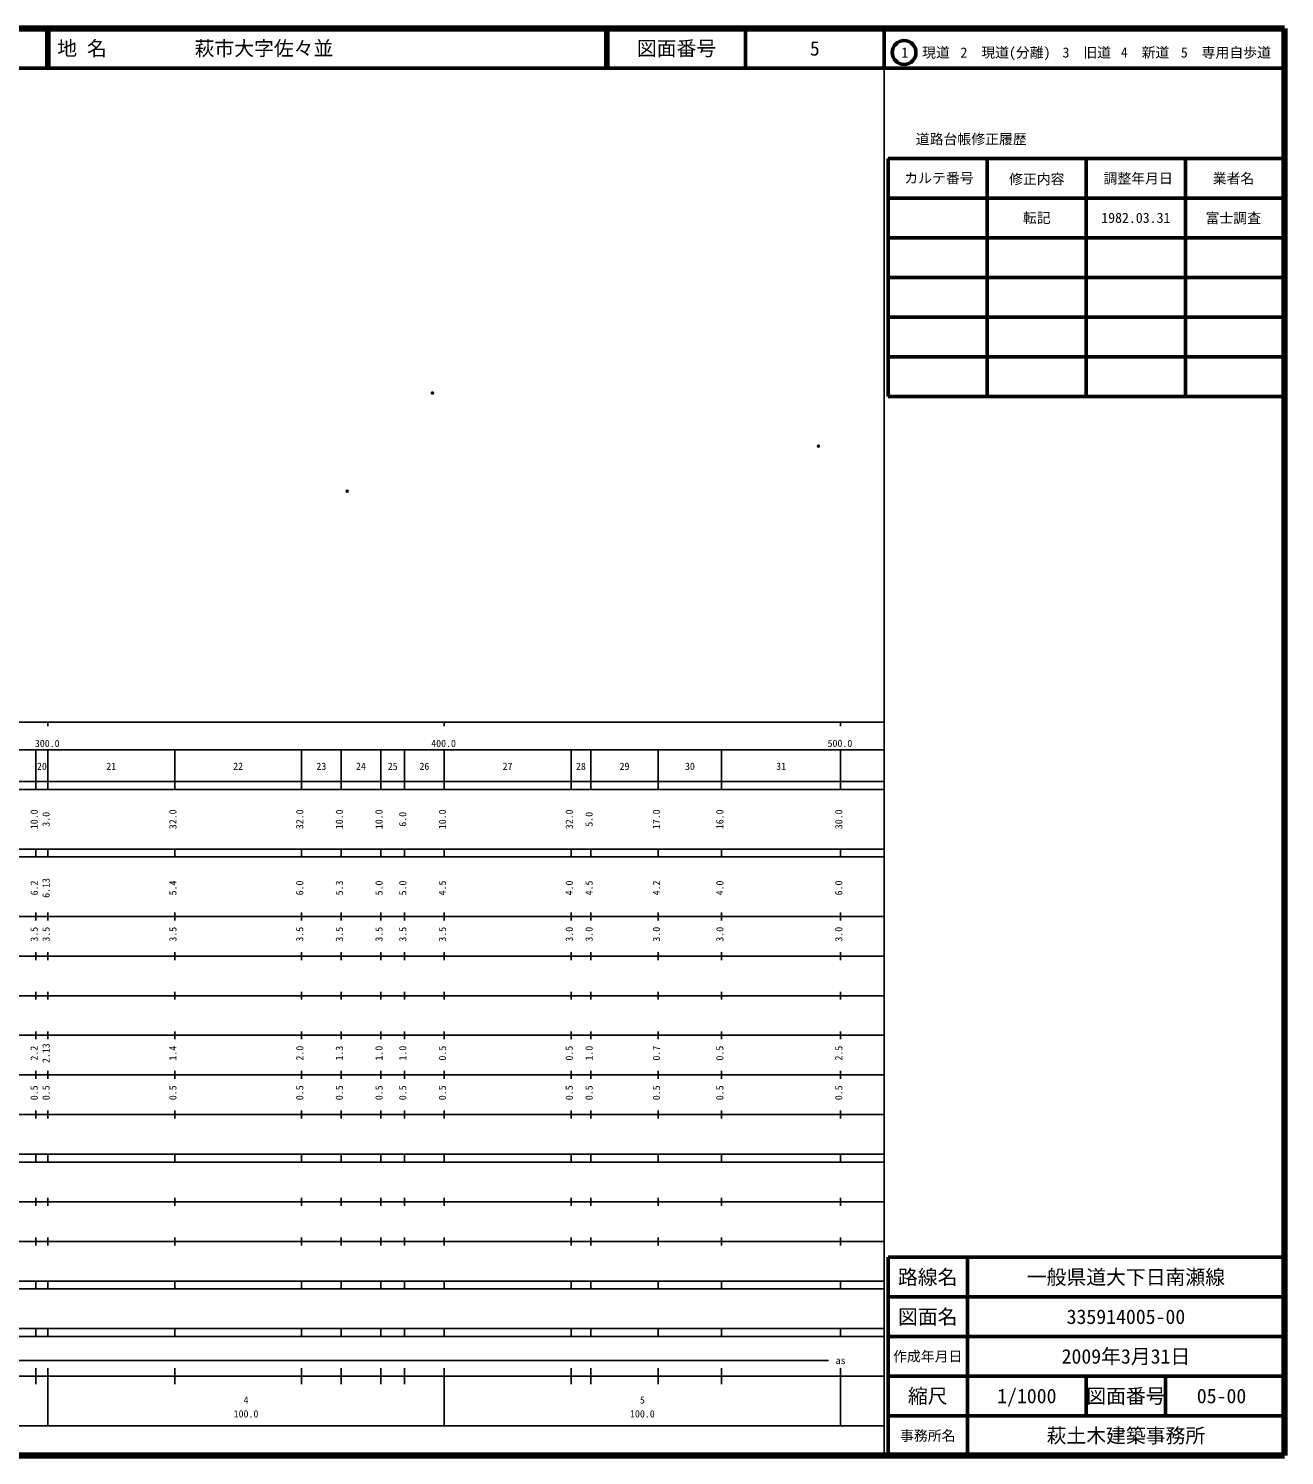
# Model space of a CAD drawing. Units: millimetres on the paper. Extents: x 40 to 680, y 20 to 380.
# Drawn here: x 363.1 to 680, y 20 to 380 of the extents above; entities that cross this region are included whole.
import ezdxf
from ezdxf.enums import TextEntityAlignment as Align

# ---------------------------------------------------------------- set-up
doc = ezdxf.new("R2010")
doc.units = ezdxf.units.MM
doc.header["$PDMODE"] = 32
doc.header["$PDSIZE"] = 0.5
doc.layers.add('M-OTRS', color=6, linetype='Continuous')
doc.layers.add('M-TTL-TXT', color=7, linetype='Continuous')
for name, color, linetype, lineweight in [('M-TTL', 2, 'Continuous', 140), ('M-TTL-BAND', 7, 'Continuous', 25), ('M-TTL-FRAM', 2, 'Continuous', 50), ('M-TTL-LINE', 7, 'Continuous', 50)]:
    doc.layers.add(name, color=color, linetype=linetype, lineweight=lineweight)
doc.styles.add('ＭＳ ゴシック', font='')
doc.styles.get('ＭＳ ゴシック').set_extended_font_data('MS Gothic')

msp = doc.modelspace()

# ---------------------------------------------------------------- linework, layer by layer
at = {"layer": 'M-OTRS'}
for p in [(465.019, 288.051), (562.423, 274.636), (443.538, 263.266)]:
    msp.add_point(p, dxfattribs=at)
at = {"layer": 'M-TTL'}
for p, q in [((680, 380), (40, 380)), ((680, 20), (680, 380)), ((40, 20), (680, 20))]:
    msp.add_line(p, q, dxfattribs=at)
at = {"layer": 'M-TTL-BAND'}
for p, q in [((579, 20), (579, 370)), ((40, 205), (579, 205)), ((368, 205), (368, 204)), ((468, 205), (468, 204)), ((568, 205), (568, 204)), ((68, 198), (579, 198)), ((365, 188), (365, 198)), ((368, 188), (368, 198)), ((400, 188), (400, 198)), ((432, 188), (432, 198)), ((442, 188), (442, 198)), ((452, 188), (452, 198)), ((458, 188), (458, 198)), ((468, 188), (468, 198)), ((500, 188), (500, 198)), ((505, 188), (505, 198)), ((522, 188), (522, 198)), ((538, 188), (538, 198)), ((568, 188), (568, 198)), ((40, 190), (579, 190)), ((40, 188), (579, 188)), ((40, 173), (579, 173)), ((365, 171), (365, 173)), ((368, 171), (368, 173)), ((400, 171), (400, 173)), ((432, 171), (432, 173)), ((442, 171), (442, 173)), ((452, 171), (452, 173)), ((458, 171), (458, 173)), ((468, 171), (468, 173)), ((500, 171), (500, 173)), ((505, 171), (505, 173)), ((522, 171), (522, 173)), ((538, 171), (538, 173)), ((568, 171), (568, 173)), ((40, 171), (579, 171)), ((40, 156), (579, 156)), ((365, 155), (365, 157)), ((368, 155), (368, 157)), ((400, 155), (400, 157)), ((432, 155), (432, 157)), ((442, 155), (442, 157)), ((452, 155), (452, 157)), ((458, 155), (458, 157)), ((468, 155), (468, 157)), ((500, 155), (500, 157)), ((505, 155), (505, 157)), ((522, 155), (522, 157)), ((538, 155), (538, 157)), ((568, 155), (568, 157)), ((46, 146), (579, 146)), ((365, 145), (365, 147)), ((368, 145), (368, 147)), ((400, 145), (400, 147)), ((432, 145), (432, 147)), ((442, 145), (442, 147)), ((452, 145), (452, 147)), ((458, 145), (458, 147)), ((468, 145), (468, 147)), ((500, 145), (500, 147)), ((505, 145), (505, 147)), ((522, 145), (522, 147)), ((538, 145), (538, 147)), ((568, 145), (568, 147)), ((365, 135), (365, 137)), ((368, 135), (368, 137)), ((400, 135), (400, 137)), ((432, 135), (432, 137)), ((442, 135), (442, 137)), ((452, 135), (452, 137)), ((458, 135), (458, 137)), ((468, 135), (468, 137)), ((500, 135), (500, 137)), ((505, 135), (505, 137)), ((522, 135), (522, 137)), ((538, 135), (538, 137)), ((568, 135), (568, 137)), ((52, 136), (579, 136)), ((46, 126), (579, 126)), ((365, 125), (365, 127)), ((368, 125), (368, 127)), ((400, 125), (400, 127)), ((432, 125), (432, 127)), ((442, 125), (442, 127)), ((452, 125), (452, 127)), ((458, 125), (458, 127)), ((468, 125), (468, 127)), ((500, 125), (500, 127)), ((505, 125), (505, 127)), ((522, 125), (522, 127)), ((538, 125), (538, 127)), ((568, 125), (568, 127)), ((52, 116), (579, 116)), ((365, 115), (365, 117)), ((368, 115), (368, 117)), ((400, 115), (400, 117)), ((432, 115), (432, 117)), ((442, 115), (442, 117)), ((452, 115), (452, 117)), ((458, 115), (458, 117)), ((468, 115), (468, 117)), ((500, 115), (500, 117)), ((505, 115), (505, 117)), ((522, 115), (522, 117)), ((538, 115), (538, 117)), ((568, 115), (568, 117)), ((46, 106), (579, 106)), ((365, 105), (365, 107)), ((368, 105), (368, 107)), ((400, 105), (400, 107)), ((432, 105), (432, 107)), ((442, 105), (442, 107)), ((452, 105), (452, 107)), ((458, 105), (458, 107)), ((468, 105), (468, 107)), ((500, 105), (500, 107)), ((505, 105), (505, 107)), ((522, 105), (522, 107)), ((538, 105), (538, 107)), ((568, 105), (568, 107)), ((40, 96), (579, 96)), ((40, 94), (579, 94)), ((365, 94), (365, 96)), ((368, 94), (368, 96)), ((400, 94), (400, 96)), ((432, 94), (432, 96)), ((442, 94), (442, 96)), ((452, 94), (452, 96)), ((458, 94), (458, 96)), ((468, 94), (468, 96)), ((500, 94), (500, 96)), ((505, 94), (505, 96)), ((522, 94), (522, 96)), ((538, 94), (538, 96)), ((568, 94), (568, 96)), ((49, 84), (579, 84)), ((365, 83), (365, 85)), ((368, 83), (368, 85)), ((400, 83), (400, 85)), ((432, 83), (432, 85)), ((442, 83), (442, 85)), ((452, 83), (452, 85)), ((458, 83), (458, 85)), ((468, 83), (468, 85)), ((500, 83), (500, 85)), ((505, 83), (505, 85)), ((522, 83), (522, 85)), ((538, 83), (538, 85)), ((568, 83), (568, 85)), ((40, 74), (579, 74)), ((365, 73), (365, 75)), ((368, 73), (368, 75)), ((400, 73), (400, 75)), ((432, 73), (432, 75)), ((442, 73), (442, 75)), ((452, 73), (452, 75)), ((458, 73), (458, 75)), ((468, 73), (468, 75)), ((500, 73), (500, 75)), ((505, 73), (505, 75)), ((522, 73), (522, 75)), ((538, 73), (538, 75)), ((568, 73), (568, 75)), ((40, 64), (579, 64)), ((40, 62), (579, 62)), ((365, 62), (365, 64)), ((368, 62), (368, 64)), ((400, 62), (400, 64)), ((432, 62), (432, 64)), ((442, 62), (442, 64)), ((452, 62), (452, 64)), ((458, 62), (458, 64)), ((468, 62), (468, 64)), ((500, 62), (500, 64)), ((505, 62), (505, 64)), ((522, 62), (522, 64)), ((538, 62), (538, 64)), ((568, 62), (568, 64)), ((40, 52), (579, 52)), ((365, 50), (365, 52)), ((368, 50), (368, 52)), ((400, 50), (400, 52)), ((432, 50), (432, 52)), ((442, 50), (442, 52)), ((452, 50), (452, 52)), ((458, 50), (458, 52)), ((468, 50), (468, 52)), ((500, 50), (500, 52)), ((505, 50), (505, 52)), ((522, 50), (522, 52)), ((538, 50), (538, 52)), ((568, 50), (568, 52)), ((40, 50), (579, 50)), ((71, 44), (565, 44)), ((40, 40), (579, 40)), ((365, 38), (365, 42)), ((368, 27.5), (368, 42)), ((400, 38), (400, 42)), ((432, 38), (432, 42)), ((442, 38), (442, 42)), ((452, 38), (452, 42)), ((458, 38), (458, 42)), ((468, 27.5), (468, 42)), ((500, 38), (500, 42)), ((505, 38), (505, 42)), ((522, 38), (522, 42)), ((538, 38), (538, 42)), ((568, 27.5), (568, 42)), ((68, 27.5), (579, 27.5))]:
    msp.add_line(p, q, dxfattribs=at)
at = {"layer": 'M-TTL-FRAM'}
for p, q in [((580, 347.197), (580, 287.197)), ((580, 347.197), (680, 347.197)), ((580, 287.197), (680, 287.197)), ((680, 70), (580, 70)), ((580, 70), (580, 20))]:
    msp.add_line(p, q, dxfattribs=at)
at = {"layer": 'M-TTL-LINE'}
for p, q in [((367.75, 380), (367.75, 370)), ((368.25, 380), (368.25, 370)), ((508.747, 380), (508.747, 370)), ((509.247, 380), (509.247, 370)), ((543.997, 380), (543.997, 370)), ((579, 380), (579, 370)), ((40, 370), (680, 370)), ((605, 347.197), (605, 287.197)), ((630, 347.197), (630, 287.197)), ((655, 347.197), (655, 287.197)), ((580, 337.197), (680, 337.197)), ((580, 327.197), (680, 327.197)), ((580, 317.197), (680, 317.197)), ((580, 307.197), (680, 307.197)), ((580, 297.197), (680, 297.197)), ((600, 70), (600, 20)), ((680, 60), (580, 60)), ((680, 50), (580, 50)), ((680, 40), (580, 40)), ((630, 40), (630, 30)), ((650, 40), (650, 30)), ((680, 30), (580, 30))]:
    msp.add_line(p, q, dxfattribs=at)
msp.add_circle((584.031, 373.958), 3, dxfattribs=at)

# ---------------------------------------------------------------- texts
at = {"layer": 'M-TTL-BAND', "style": 'ＭＳ ゴシック'}
for s, p in [('300.0', (367.844, 198.195)), ('400.0', (467.844, 198.195)), ('500.0', (567.844, 198.195)), ('20', (366.5, 192.405)), ('21', (384, 192.405)), ('22', (416, 192.405)), ('23', (437, 192.405)), ('24', (447, 192.405)), ('25', (455, 192.405)), ('26', (463, 192.405)), ('27', (484, 192.405)), ('28', (502.5, 192.405)), ('29', (513.5, 192.405)), ('30', (530, 192.405)), ('31', (553, 192.405)), ('as', (568, 42.5)), ('4', (418, 32.523)), ('5', (518, 32.523)), ('100.0', (418, 29.033)), ('100.0', (518, 29.033))]:
    msp.add_text(s, height=1.833, dxfattribs=at).set_placement(p, align=Align.BOTTOM_CENTER)
for s, p in [('10.0', (366, 180.5)), ('3.0', (369, 180.5)), ('32.0', (401, 180.5)), ('32.0', (433, 180.5)), ('10.0', (443, 180.5)), ('10.0', (453, 180.5)), ('6.0', (459, 180.5)), ('10.0', (469, 180.5)), ('32.0', (501, 180.5)), ('5.0', (506, 180.5)), ('17.0', (523, 180.5)), ('16.0', (539, 180.5)), ('30.0', (569, 180.5)), ('6.2', (366, 163.174)), ('6.13', (369, 163.174)), ('5.4', (401, 163.174)), ('6.0', (433, 163.174)), ('5.3', (443, 163.174)), ('5.0', (453, 163.174)), ('5.0', (459, 163.174)), ('4.5', (469, 163.174)), ('4.0', (501, 163.174)), ('4.5', (506, 163.174)), ('4.2', (523, 163.174)), ('4.0', (539, 163.174)), ('6.0', (569, 163.174)), ('3.5', (366, 151.5)), ('3.5', (369, 151.5)), ('3.5', (401, 151.5)), ('3.5', (433, 151.5)), ('3.5', (443, 151.5)), ('3.5', (453, 151.5)), ('3.5', (459, 151.5)), ('3.5', (469, 151.5)), ('3.0', (501, 151.5)), ('3.0', (506, 151.5)), ('3.0', (523, 151.5)), ('3.0', (539, 151.5)), ('3.0', (569, 151.5)), ('2.2', (366, 121.5)), ('2.13', (369, 121.5)), ('1.4', (401, 121.5)), ('2.0', (433, 121.5)), ('1.3', (443, 121.5)), ('1.0', (453, 121.5)), ('1.0', (459, 121.5)), ('0.5', (469, 121.5)), ('0.5', (501, 121.5)), ('1.0', (506, 121.5)), ('0.7', (523, 121.5)), ('0.5', (539, 121.5)), ('2.5', (569, 121.5)), ('0.5', (366, 111.5)), ('0.5', (369, 111.5)), ('0.5', (401, 111.5)), ('0.5', (433, 111.5)), ('0.5', (443, 111.5)), ('0.5', (453, 111.5)), ('0.5', (459, 111.5)), ('0.5', (469, 111.5)), ('0.5', (501, 111.5)), ('0.5', (506, 111.5)), ('0.5', (523, 111.5)), ('0.5', (539, 111.5)), ('0.5', (569, 111.5))]:
    msp.add_text(s, height=1.833, rotation=90, dxfattribs=at).set_placement(p, align=Align.BOTTOM_CENTER)
at = {"layer": 'M-TTL-TXT', "style": 'ＭＳ ゴシック'}
for s, p in [('地 名', (370.38, 375)), ('萩市大字佐々並', (405.024, 375))]:
    msp.add_text(s, height=3.666, dxfattribs=at).set_placement(p, align=Align.MIDDLE_LEFT)
for s, height, p in [('図面番号', 3.666, (526.622, 375)), ('5', 3.666, (561.497, 375)), ('1\u3000現道', 2.566, (589.448, 373.958)), ('2\u3000現道(分離)', 2.566, (609.619, 373.958)), ('3\u3000旧道', 2.566, (630.121, 373.958)), ('4\u3000新道', 2.566, (644.824, 373.958)), ('5\u3000専用自歩道', 2.566, (665.228, 373.958)), ('道路台帳修正履歴', 2.566, (600.968, 352.113)), ('カルテ番号', 2.566, (592.839, 342.277)), ('修正内容', 2.566, (617.509, 342.023)), ('調整年月日', 2.566, (643.089, 342.197)), ('業者名', 2.566, (667.134, 342.197)), ('転記', 2.566, (617.5, 332.245)), ('1982.03.31', 2.566, (642.5, 332.245)), ('富士調査', 2.566, (667.077, 332.189)), ('路線名', 3.666, (590, 65)), ('路線名', 3.666, (590, 65)), ('一般県道大下日南瀬線', 3.666, (640, 65)), ('図面名', 3.666, (590, 55)), ('図面名', 3.666, (590, 55)), ('335914005-00', 3.666, (640, 55)), ('2009年3月31日', 3.666, (640, 45)), ('作成年月日', 2.566, (590, 45)), ('作成年月日', 2.566, (590, 45)), ('縮尺', 3.666, (590, 35)), ('縮尺', 3.666, (590, 35)), ('1/1000', 3.666, (615, 35)), ('図面番号', 3.666, (640, 35)), ('図面番号', 3.666, (640, 35)), ('05-00', 3.666, (664.125, 35)), ('事務所名', 2.566, (590, 25)), ('事務所名', 2.566, (590, 25)), ('萩土木建築事務所', 3.666, (640, 25))]:
    msp.add_text(s, height=height, dxfattribs=at).set_placement(p, align=Align.MIDDLE_CENTER)

doc.saveas('drawing.dxf')
